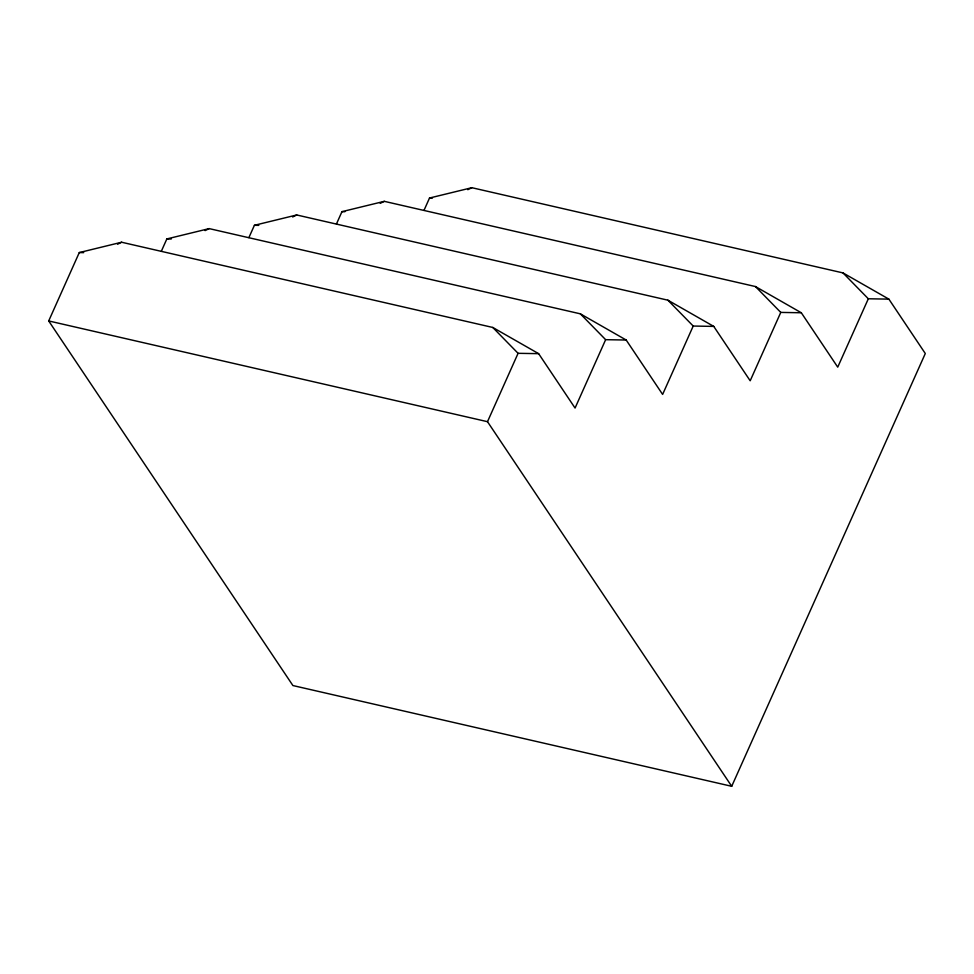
<?xml version="1.0" encoding="UTF-8"?>
<svg xmlns="http://www.w3.org/2000/svg" width="974" height="974" viewBox="0 0 974 974"><rect width="100%" height="100%" fill="white"/><g stroke="black" fill="none" stroke-linecap="round" stroke-linejoin="round"><path stroke-width="1.46" d="M48.7 320.945L79.284 252.57L121.628 242.234L492.771 327.459L538.634 353.659L575.062 408.057L605.645 339.683L626.185 340.023L662.624 394.421L693.208 326.047L713.747 326.4L750.187 380.785L780.771 312.411L801.31 312.764L837.737 367.149L868.321 298.774L888.872 299.128L925.3 353.525L731.705 786.298L292.906 685.55L48.7 320.945L487.499 421.693L731.705 786.298M161.343 251.243L166.846 238.934L209.179 228.61L580.334 313.823L626.185 340.023M248.894 237.607L254.409 225.298L296.741 214.974L667.896 300.187L713.747 326.4M336.456 223.971L341.959 211.662L384.304 201.338L755.459 286.551L801.31 312.764M424.019 210.335L429.522 198.026L471.866 187.702L843.009 272.915L888.872 299.128M487.499 421.693L518.083 353.318L538.634 353.659M117.537 244.243L121.628 242.234M205.1 230.607L209.179 228.61M292.65 216.971L296.741 214.974M380.213 203.335L384.304 201.338M467.776 189.699L471.866 187.702M429.522 198.026L432.456 198.075M341.959 211.662L344.893 211.711M254.409 225.298L258.804 225.371M166.846 238.934L171.241 239.007M79.284 252.57L83.691 252.643M843.009 272.915L868.321 298.774M755.459 286.551L780.771 312.411M667.896 300.187L693.208 326.047M580.334 313.823L605.645 339.683M492.771 327.459L518.083 353.318"/></g></svg>
